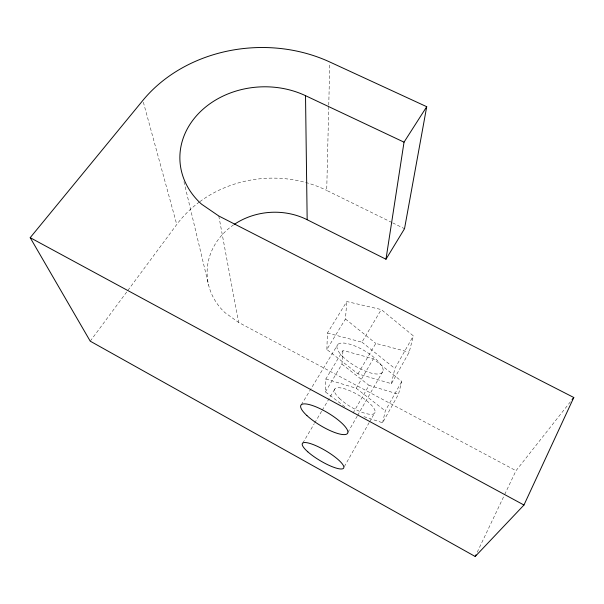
<?xml version="1.0" encoding="UTF-8"?>
<svg xmlns="http://www.w3.org/2000/svg" width="604" height="604" viewBox="0 0 604 604"><rect width="100%" height="100%" fill="white"/><g stroke="black" fill="none" stroke-linecap="round" stroke-linejoin="round"><path stroke-width="0.45" stroke-dasharray="3.02 2.27" d="M391.837 222.468L326.719 190.426L328.742 106.055M328.765 105.119L329.754 63.865M344.846 406.771L325.405 391.883L325.85 378.98L343.012 350.403L373.317 358.784L401.758 381.426L398.504 394.216L382.596 422.77L362.913 416.307M326.862 349.482L327.428 333.031L346.802 301.539L381.267 309.565L413.355 335.884L409.202 352.185L391.43 383.691L357.968 373.884L326.862 349.482L345.443 319.01L346.802 301.539M325.405 391.883L341.947 364.159L343.012 350.403M382.596 422.77L385.276 410.894L401.758 381.426M391.43 383.691L394.865 368.493L413.355 335.884M477.22 552.237L504.287 495.34M504.687 494.495L515.997 470.712L570.878 401.199M344.303 466.673L369.089 422.755M369.55 421.939L375.061 412.177M347.896 432.396L357.153 416.231M357.621 415.424L383.072 370.962M353.076 413.076L369.029 385.367L398.504 394.216M325.85 378.98L356.179 388.259L373.317 358.784M357.968 373.884L375.801 343.404L409.202 352.185M327.428 333.031L361.932 342.166L381.267 309.565M302.823 442.996L314.208 423.789M314.684 422.989L321.796 410.984M322.272 410.184L335.084 388.568M301.336 404.748L337.847 344.431M90.23 341.169L127.316 291.173M127.874 290.418L176.753 224.514A113.122 100.8 -5.1 0 1 199.184 202.136M392.683 222.884L404.521 228.712M233.68 224.786A66.614 59.2 -4.6 0 0 224.831 312.54L238.61 322.415L515.997 470.712M356.179 388.259L385.276 410.894M341.947 364.159L369.029 385.367M361.932 342.166L394.865 368.493M345.443 319.01L375.801 343.404M143.367 102.227L176.753 224.514M183.956 181.676L208.622 285.148M218.799 215.99L238.61 322.415M199.924 201.593A113.122 100.8 -5.1 0 1 326.719 190.426M342.445 356.284A26.365 8.962 30.7 0 0 381.819 372.94A26.365 8.962 30.7 0 0 355.809 346.349A26.365 8.962 30.7 0 0 342.445 356.284M339.274 398.255A23.345 7.006 30.5 0 0 373.997 413.68A23.345 7.006 30.5 0 0 350.781 391.128A23.345 7.006 30.5 0 0 339.274 398.255"/><path stroke-width="0.91" d="M234.443 224.265A66.614 59.2 -4.6 0 1 307.164 219.72L385.971 259.237L404.031 142.167L426.718 106.704L329.792 61.993A142.046 118.792 -3.2 0 0 142.869 100.415L30.2 237.674L90.23 341.169L475.197 556.488L523.962 505.027L573.8 397.5L218.799 215.99L201.532 204.16A83.548 69.603 -2.8 0 1 198.52 113.56A83.548 69.603 -2.8 0 1 305.518 95.674L404.031 142.167M426.718 106.704L404.521 228.712L385.971 259.237M475.197 556.488L476.005 554.789M572.048 399.72L573.8 397.5M30.2 237.674L523.962 505.027M305.518 95.674L307.164 219.72M306.9 415.552A27.225 7.323 31 0 0 346.855 434.004A27.225 7.323 31 0 0 319.048 408.191A27.225 7.323 31 0 0 306.9 415.552M307.791 451.815A24.024 5.678 30.8 0 0 342.944 468.681A24.024 5.678 30.8 0 0 318.323 446.786A24.024 5.678 30.8 0 0 307.791 451.815"/></g></svg>
